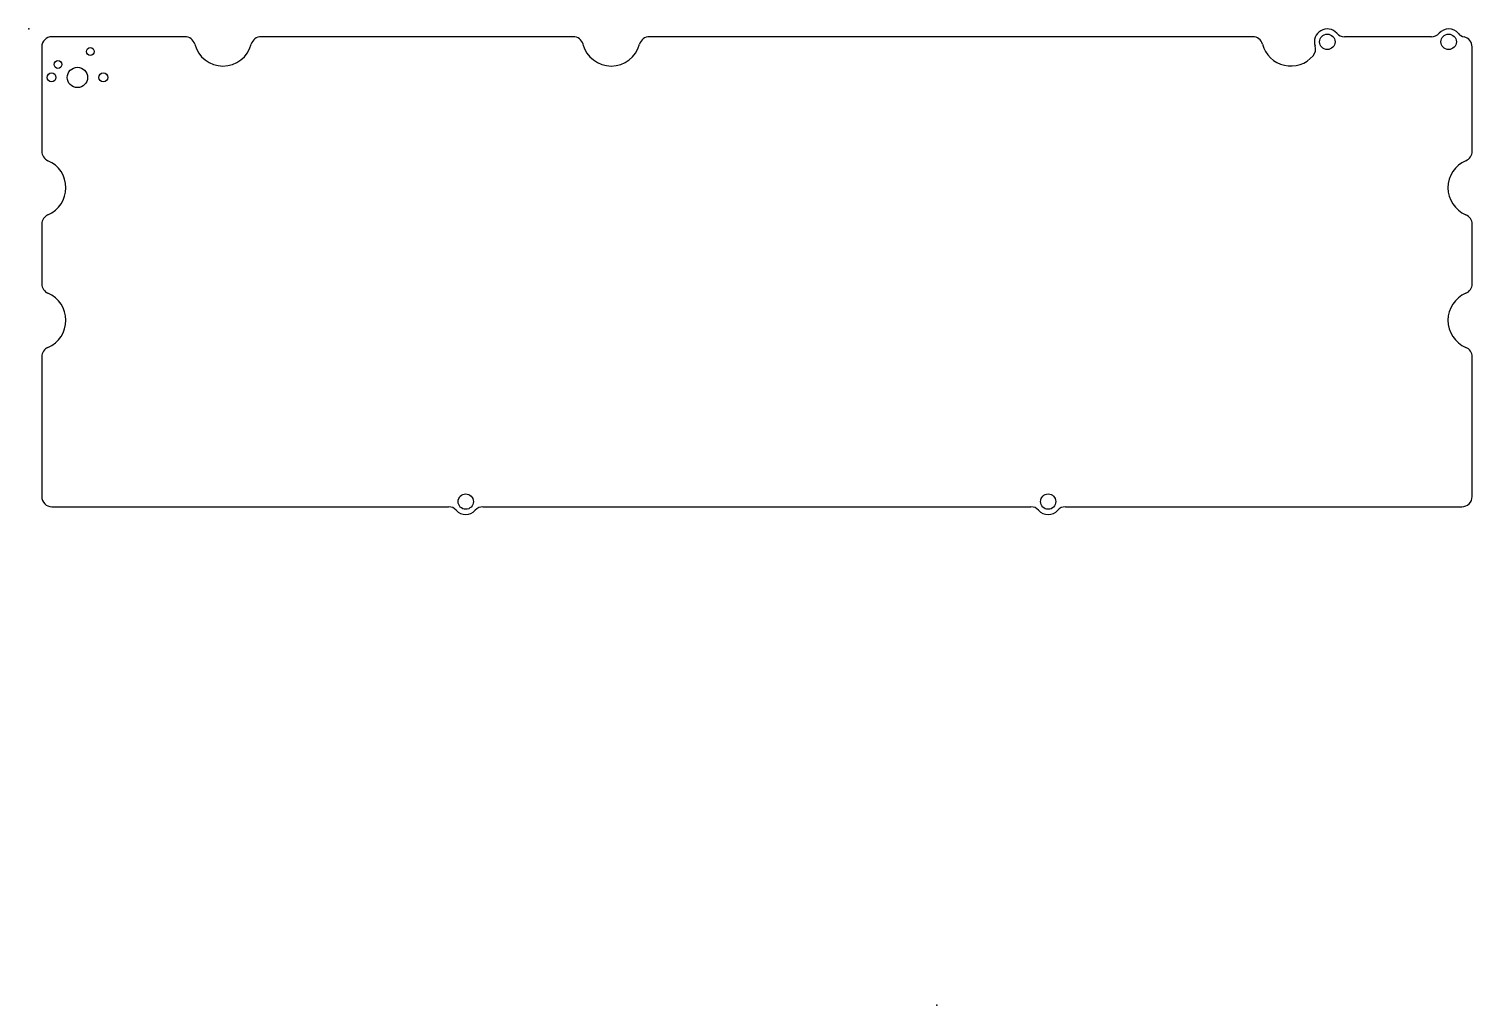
# Model space of a CAD drawing. Header units: centimetres. Extents: x -17.8 to 10.5, y 0 to 19.1.
import ezdxf

# ---------------------------------------------------------------- set-up
doc = ezdxf.new("R2010")
doc.units = ezdxf.units.CM
doc.header["$MEASUREMENT"] = 0
doc.layers.add('New PCB DXF v1_Sketch1', color=7, linetype='Continuous')

msp = doc.modelspace()

# ---------------------------------------------------------------- linework, layer by layer
at = {"layer": 'New PCB DXF v1_Sketch1'}
for p, q in [((-14.758, 18.992), (-17.367, 18.992)), ((-7.138, 18.992), (-13.261, 18.992)), ((6.197, 18.992), (-5.641, 18.992)), ((9.704, 18.992), (7.997, 18.992)), ((-17.567, 18.792), (-17.567, 16.745)), ((10.503, 16.745), (10.503, 18.792)), ((-17.567, 15.315), (-17.567, 14.145)), ((10.503, 14.145), (10.503, 15.315)), ((-17.567, 12.715), (-17.567, 9.973)), ((10.503, 9.973), (10.503, 12.715)), ((-17.367, 9.773), (-9.584, 9.773)), ((-8.91, 9.773), (1.846, 9.773)), ((2.52, 9.773), (10.303, 9.773))]:
    msp.add_line(p, q, dxfattribs=at)
for centre, radius in [((7.66, 18.891), 0.152), ((10.041, 18.891), 0.152), ((-16.613, 18.701), 0.0762), ((-17.248, 18.447), 0.0762), ((-17.375, 18.193), 0.0875), ((-16.867, 18.193), 0.199), ((-16.359, 18.193), 0.0875), ((-9.247, 9.874), 0.15), ((2.183, 9.874), 0.15)]:
    msp.add_circle(centre, radius, dxfattribs=at)
for centre, radius, start, end in [((-17.367, 18.792), 0.2, 90, 180), ((-14.758, 18.792), 0.2, 14.9552, 90), ((-13.261, 18.792), 0.2, 90, 165.0448), ((-7.138, 18.792), 0.2, 14.9552, 90), ((-5.641, 18.792), 0.2, 90, 165.0448), ((6.197, 18.792), 0.2, 14.9552, 90), ((7.66, 18.891), 0.252, 41.7932, 198.3385), ((7.997, 19.192), 0.2, 221.7932, 270), ((9.704, 19.192), 0.2, 270, 318.2068), ((10.041, 18.891), 0.252, 40.3319, 138.2068), ((10.386, 19.184), 0.2, 220.3319, 258.0288), ((10.303, 18.792), 0.2, 0, 78.0288), ((-14.01, 18.992), 0.575, 194.9552, 345.0448), ((-6.39, 18.992), 0.575, 194.9552, 345.0448), ((6.945, 18.992), 0.575, 194.9552, 319.4408), ((7.23, 18.749), 0.2, 319.4408, 18.3385), ((-17.367, 16.745), 0.2, 180, 247.226), ((10.303, 16.745), 0.2, 292.774, 0), ((-17.667, 16.03), 0.575, 292.774, 67.226), ((10.603, 16.03), 0.575, 112.774, 247.226), ((-17.367, 15.315), 0.2, 112.774, 180), ((10.303, 15.315), 0.2, 0, 67.226), ((-17.367, 14.145), 0.2, 180, 247.226), ((-17.667, 13.43), 0.575, 292.774, 67.226), ((10.603, 13.43), 0.575, 112.774, 247.226), ((10.303, 14.145), 0.2, 292.774, 0), ((-17.367, 12.715), 0.2, 112.774, 180), ((10.303, 12.715), 0.2, 0, 67.226), ((-17.367, 9.973), 0.2, 180, 270), ((10.303, 9.973), 0.2, 270, 0), ((-9.584, 9.573), 0.2, 41.7933, 90), ((-9.247, 9.874), 0.252, 221.7933, 318.2067), ((-8.91, 9.573), 0.2, 90, 138.2067), ((1.846, 9.573), 0.2, 41.7933, 90), ((2.183, 9.874), 0.252, 221.7933, 318.2067), ((2.52, 9.573), 0.2, 90, 138.2067)]:
    msp.add_arc(centre, radius, start, end, dxfattribs=at)
for p in [(-17.82, 19.145), (0, 0)]:
    msp.add_point(p, dxfattribs=at)

doc.saveas('drawing.dxf')
